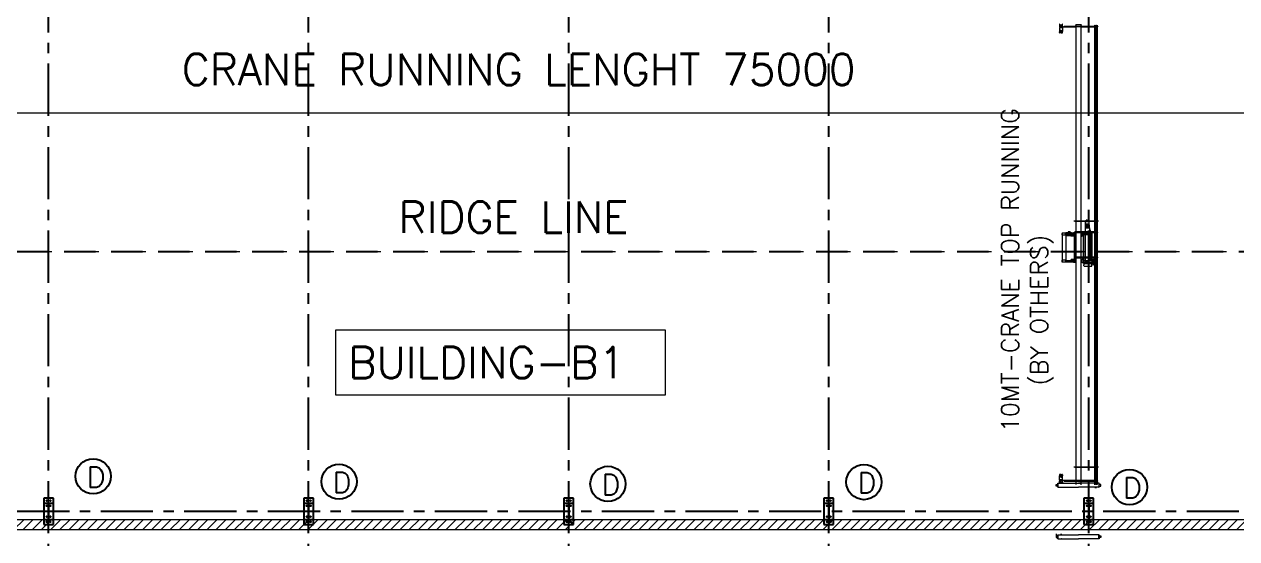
# Model space of a CAD drawing. Header units: millimetres. Extents: x 68421 to 1479662, y -51504 to 144751.
# Drawn here: x 1338764 to 1373736, y 49232 to 64082 of the extents above; entities that cross this region are included whole.
import ezdxf

# ---------------------------------------------------------------- set-up
doc = ezdxf.new("R2010")
doc.units = ezdxf.units.MM
doc.header["$LTSCALE"] = 0.35
doc.header["$MEASUREMENT"] = 0
for name, pattern in [('CENTER', [6884.562, 4302.852, -860.57, 860.57, -860.57]), ('CONTIN', [0, 0, 0]), ('DASHED', [1290.855, 860.57, -430.285]), ('HIDDEN', [9.525, 6.35, -3.175])]:
    doc.linetypes.add(name, pattern=pattern)
doc.layers.get('0').update_dxf_attribs({"linetype": 'CONTIN'})
for name, color, linetype in [('1', 7, 'CONTIN'), ('10', 10, 'CONTIN'), ('11', 7, 'CONTIN'), ('16', 7, 'CONTIN'), ('27', 1, 'CENTER')]:
    doc.layers.add(name, color=color, linetype=linetype)
doc.styles.add('S', font='simplex.shx')
doc.styles.add('SIMPLEX', font='simplex.shx', dxfattribs={"width": 0.8})

# ---------------------------------------------------------------- blocks, each defined once
blk = doc.blocks.new('FGFG')
at = {"color": 3, "linetype": 'HIDDEN', "lineweight": 0, "ltscale": 5}
for p, q in [((1233976, 53230), (1233976, 53163)), ((1233976, 53219), (1234059, 53219)), ((1233976, 53218), (1234059, 53218)), ((1234010, 53184), (1233976, 53184)), ((1233978, 53158), (1233977, 53158)), ((1233977, 53158), (1233977, 53153)), ((1234057, 53158), (1233978, 53158)), ((1234054, 53158), (1233981, 53158)), ((1234012, 53214), (1234022, 53214)), ((1234012, 53214), (1234012, 53187)), ((1234022, 53214), (1234022, 53187)), ((1234059, 53184), (1234025, 53184)), ((1234057, 53158), (1234058, 53158)), ((1234058, 53158), (1234058, 53153)), ((1234059, 53163), (1234059, 53230)), ((1234445, 53209), (1234445, 53230)), ((1234445, 53230), (1234597, 53230)), ((1234445, 53209), (1234445, 39943)), ((1234597, 53230), (1234597, 53209)), ((1234597, 39943), (1234597, 53209)), ((1234992, 39943), (1234992, 53212)), ((1234992, 53212), (1235007, 53212)), ((1235007, 53212), (1235007, 39943)), ((1235042, 39943), (1235042, 53212)), ((1235042, 53212), (1235058, 53212)), ((1235058, 53212), (1235058, 39943)), ((1233972, 53135), (1233972, 53022)), ((1233992, 53135), (1233972, 53135)), ((1234003, 53058), (1233972, 53058)), ((1234003, 53040), (1233972, 53040)), ((1234003, 53022), (1233972, 53022)), ((1233975, 52992), (1233972, 53022)), ((1233977, 53153), (1233978, 53153)), ((1234058, 53153), (1233978, 53153)), ((1233982, 53153), (1233980, 53135)), ((1234003, 52985), (1233982, 52985)), ((1234043, 53135), (1233992, 53135)), ((1234024, 53058), (1234003, 53058)), ((1234024, 53040), (1234003, 53040)), ((1234024, 53022), (1234003, 53022)), ((1234024, 52985), (1234003, 52985)), ((1234024, 53058), (1234062, 53058)), ((1234024, 53040), (1234062, 53040)), ((1234024, 53022), (1234062, 53022)), ((1234024, 52985), (1234053, 52985)), ((1234062, 53135), (1234043, 53135)), ((1234052, 53153), (1234055, 53135)), ((1234060, 52992), (1234062, 53022)), ((1234062, 53135), (1234062, 53022)), ((1234992, 53151), (1234597, 53151)), ((1234774, 47576), (1234742, 47576)), ((1234742, 47576), (1234742, 47561)), ((1234774, 47576), (1234806, 47576)), ((1234806, 47576), (1234806, 47561)), ((1234195, 47215), (1234171, 47215)), ((1234171, 47215), (1234171, 47136)), ((1234197, 47215), (1234195, 47215)), ((1234195, 47215), (1234195, 47136)), ((1234195, 47215), (1234195, 47215)), ((1234197, 47214), (1234197, 47215)), ((1234212, 47215), (1234197, 47215)), ((1234197, 47215), (1234197, 47215)), ((1234197, 47214), (1234197, 47137)), ((1234212, 47176), (1234212, 47215)), ((1234224, 47215), (1234212, 47215)), ((1234221, 47242), (1234221, 47238)), ((1234221, 47238), (1234222, 47219)), ((1234221, 47238), (1234223, 47238)), ((1234223, 47238), (1234251, 47238)), ((1234224, 47209), (1234224, 47215)), ((1234225, 47216), (1234266, 47216)), ((1234265, 47215), (1234225, 47215)), ((1234225, 47215), (1234225, 47209)), ((1234262, 47235), (1234241, 47235)), ((1234241, 47220), (1234262, 47220)), ((1234282, 47238), (1234251, 47238)), ((1234265, 47209), (1234265, 47215)), ((1234266, 47216), (1234278, 47216)), ((1234266, 47216), (1234266, 47211)), ((1234280, 47216), (1234278, 47216)), ((1234280, 47217), (1234280, 47211)), ((1234281, 47219), (1234282, 47238)), ((1234282, 47242), (1234282, 47238)), ((1235096, 47551), (1234389, 47551)), ((1235075, 47243), (1234408, 47243)), ((1234408, 47243), (1234408, 47222)), ((1234408, 47222), (1235075, 47222)), ((1234420, 47231), (1234420, 47207)), ((1234420, 47231), (1234421, 47231)), ((1234421, 47240), (1234421, 47231)), ((1234421, 47231), (1234421, 47120)), ((1234425, 47241), (1234422, 47241)), ((1234425, 47241), (1234425, 47240)), ((1234425, 47240), (1234425, 47179)), ((1234432, 47240), (1234425, 47240)), ((1234434, 47241), (1234432, 47241)), ((1234432, 47241), (1234432, 47240)), ((1234432, 47240), (1234432, 47179)), ((1234435, 47231), (1234435, 47240)), ((1234435, 47176), (1234435, 47231)), ((1234441, 47231), (1234435, 47231)), ((1234441, 47231), (1234443, 47216)), ((1234443, 47135), (1234443, 47216)), ((1234445, 47215), (1234444, 47215)), ((1234597, 47215), (1234599, 47215)), ((1234602, 47231), (1234600, 47216)), ((1234600, 47216), (1234600, 47135)), ((1234608, 47231), (1234602, 47231)), ((1234608, 47240), (1234608, 47231)), ((1234608, 47231), (1234608, 47120)), ((1234612, 47241), (1234609, 47241)), ((1234612, 47241), (1234612, 47240)), ((1234612, 47240), (1234612, 47179)), ((1234619, 47240), (1234612, 47240)), ((1234621, 47241), (1234619, 47241)), ((1234619, 47241), (1234619, 47240)), ((1234619, 47240), (1234619, 47179)), ((1234622, 47231), (1234622, 47240)), ((1234622, 47176), (1234622, 47231)), ((1234624, 47231), (1234622, 47231)), ((1234624, 47209), (1234624, 47231)), ((1234625, 47219), (1234625, 47209)), ((1234625, 47213), (1234643, 47213)), ((1234641, 47222), (1234628, 47222)), ((1234643, 47210), (1234643, 47221)), ((1234712, 47430), (1234712, 47404)), ((1234835, 47430), (1234712, 47430)), ((1234712, 47404), (1234712, 47404)), ((1234712, 47404), (1234712, 47402)), ((1234835, 47404), (1234712, 47404)), ((1234712, 47402), (1234712, 47364)), ((1234712, 47402), (1234713, 47402)), ((1234774, 47402), (1234712, 47402)), ((1234836, 47380), (1234712, 47380)), ((1234712, 47361), (1234712, 47239)), ((1234713, 47235), (1234712, 47204)), ((1234713, 47402), (1234774, 47402)), ((1234713, 47363), (1234719, 47363)), ((1234719, 47361), (1234713, 47361)), ((1234713, 47238), (1234719, 47238)), ((1234719, 47237), (1234714, 47237)), ((1234723, 47457), (1234717, 47457)), ((1234829, 47561), (1234719, 47561)), ((1234719, 47466), (1234719, 47561)), ((1234829, 47541), (1234719, 47541)), ((1234829, 47533), (1234719, 47533)), ((1234719, 47471), (1234829, 47471)), ((1234719, 47466), (1234829, 47466)), ((1234719, 47363), (1234721, 47363)), ((1234719, 47362), (1234719, 47361)), ((1234721, 47362), (1234719, 47362)), ((1234731, 47361), (1234719, 47361)), ((1234829, 47238), (1234719, 47238)), ((1234719, 47238), (1234719, 47237)), ((1234719, 47238), (1234829, 47238)), ((1234719, 47238), (1234719, 47238)), ((1234719, 47238), (1234721, 47238)), ((1234829, 47237), (1234719, 47237)), ((1234721, 47363), (1234721, 47362)), ((1234721, 47363), (1234827, 47363)), ((1234824, 47457), (1234723, 47457)), ((1234724, 47459), (1234724, 47457)), ((1234731, 47460), (1234725, 47460)), ((1234731, 47460), (1234731, 47463)), ((1234817, 47460), (1234731, 47460)), ((1234740, 47361), (1234731, 47361)), ((1234732, 47464), (1234739, 47466)), ((1234809, 47466), (1234739, 47466)), ((1234829, 47361), (1234740, 47361)), ((1234774, 47402), (1234834, 47402)), ((1234836, 47402), (1234774, 47402)), ((1234816, 47464), (1234809, 47466)), ((1234817, 47460), (1234817, 47463)), ((1234823, 47460), (1234817, 47460)), ((1234824, 47459), (1234824, 47457)), ((1234831, 47457), (1234824, 47457)), ((1234827, 47362), (1234827, 47363)), ((1234827, 47363), (1234829, 47363)), ((1234829, 47362), (1234827, 47362)), ((1234827, 47238), (1234829, 47238)), ((1234838, 47226), (1234827, 47226)), ((1234829, 47466), (1234829, 47561)), ((1234829, 47363), (1234835, 47363)), ((1234829, 47361), (1234829, 47362)), ((1234835, 47361), (1234829, 47361)), ((1234829, 47237), (1234829, 47238)), ((1234829, 47238), (1234829, 47238)), ((1234829, 47238), (1234835, 47238)), ((1234829, 47237), (1234829, 47232)), ((1234829, 47237), (1234829, 47237)), ((1234837, 47235), (1234829, 47235)), ((1234829, 47235), (1234829, 47232)), ((1234829, 47232), (1234829, 47220)), ((1234829, 47232), (1234829, 47232)), ((1234829, 47232), (1234829, 47220)), ((1234829, 47220), (1234829, 47218)), ((1234829, 47220), (1234829, 47220)), ((1234829, 47220), (1234829, 47204)), ((1234837, 47217), (1234829, 47218)), ((1234834, 47402), (1234835, 47402)), ((1234834, 47252), (1234875, 47252)), ((1234836, 47404), (1234835, 47430)), ((1234835, 47404), (1234836, 47404)), ((1234835, 47402), (1234835, 47404)), ((1234836, 47364), (1234836, 47402)), ((1234836, 47361), (1234836, 47282)), ((1234836, 47282), (1234836, 47267)), ((1234836, 47267), (1234836, 47239)), ((1234837, 47287), (1234837, 47235)), ((1234837, 47235), (1234837, 47218)), ((1234862, 47290), (1234840, 47290)), ((1234840, 47215), (1234862, 47215)), ((1234867, 47290), (1234862, 47290)), ((1234862, 47290), (1234862, 47215)), ((1234862, 47215), (1234867, 47215)), ((1235075, 47222), (1235075, 47243)), ((1234046, 47195), (1234045, 47194)), ((1234045, 47194), (1234045, 47157)), ((1234045, 47157), (1234046, 47157)), ((1234046, 47195), (1234046, 47157)), ((1234049, 47195), (1234046, 47195)), ((1234046, 47157), (1234049, 47157)), ((1234049, 47196), (1234050, 47196)), ((1234049, 47195), (1234049, 47196)), ((1234049, 47157), (1234049, 47195)), ((1234049, 47157), (1234049, 47195)), ((1234049, 47155), (1234049, 47157)), ((1234050, 47155), (1234049, 47155)), ((1234050, 47196), (1234050, 47195)), ((1234050, 47157), (1234050, 47195)), ((1234050, 47195), (1234053, 47195)), ((1234050, 47195), (1234050, 47176)), ((1234050, 47176), (1234050, 47157)), ((1234050, 47157), (1234053, 47157)), ((1234050, 47157), (1234050, 47155)), ((1234053, 47201), (1234053, 46419)), ((1234078, 47201), (1234053, 47201)), ((1234053, 47201), (1234053, 47195)), ((1234053, 47195), (1234053, 47157)), ((1234053, 47153), (1234149, 47153)), ((1234128, 47201), (1234078, 47201)), ((1234150, 47201), (1234128, 47201)), ((1234150, 47202), (1234149, 47197)), ((1234149, 47183), (1234149, 47197)), ((1234149, 47169), (1234149, 47183)), ((1234149, 47182), (1234149, 47176)), ((1234149, 47176), (1234149, 47169)), ((1234149, 47169), (1234149, 47154)), ((1234150, 47149), (1234149, 47154)), ((1234153, 47203), (1234151, 47203)), ((1234151, 47148), (1234153, 47148)), ((1234153, 47207), (1234153, 47203)), ((1234153, 47203), (1234153, 47176)), ((1234153, 47176), (1234153, 47148)), ((1234153, 47148), (1234153, 47145)), ((1234153, 47140), (1234153, 46419)), ((1234155, 47208), (1234155, 47211)), ((1234155, 47208), (1234155, 47143)), ((1234155, 47143), (1234155, 47140)), ((1234171, 47136), (1234195, 47136)), ((1234195, 47136), (1234197, 47136)), ((1234195, 47136), (1234195, 47136)), ((1234197, 47136), (1234197, 47137)), ((1234197, 47136), (1234212, 47136)), ((1234197, 47136), (1234197, 47136)), ((1234212, 47136), (1234212, 47176)), ((1234212, 47136), (1234224, 47136)), ((1234224, 47142), (1234224, 47209)), ((1234225, 47209), (1234224, 47209)), ((1234224, 47136), (1234224, 47142)), ((1234224, 47142), (1234225, 47142)), ((1234225, 47209), (1234225, 47209)), ((1234225, 47142), (1234225, 47209)), ((1234225, 47142), (1234225, 47136)), ((1234225, 47142), (1234225, 47142)), ((1234225, 47136), (1234265, 47136)), ((1234266, 47209), (1234265, 47209)), ((1234265, 47209), (1234265, 47209)), ((1234265, 47142), (1234265, 47209)), ((1234265, 47136), (1234265, 47142)), ((1234265, 47142), (1234265, 47142)), ((1234265, 47142), (1234266, 47142)), ((1234266, 47209), (1234266, 47211)), ((1234266, 47211), (1234266, 47211)), ((1234266, 47211), (1234280, 47211)), ((1234266, 47205), (1234266, 47209)), ((1234280, 47205), (1234266, 47205)), ((1234266, 47142), (1234266, 47205)), ((1234266, 47136), (1234266, 47142)), ((1234266, 47136), (1234278, 47136)), ((1234278, 47143), (1234278, 47205)), ((1234278, 47143), (1234278, 47136)), ((1234280, 47211), (1234280, 47208)), ((1234280, 47211), (1234280, 47211)), ((1234280, 47208), (1234280, 47205)), ((1234292, 47207), (1234289, 47207)), ((1234289, 47207), (1234289, 47145)), ((1234289, 47145), (1234292, 47145)), ((1234293, 47207), (1234292, 47207)), ((1234292, 47207), (1234292, 47145)), ((1234292, 47207), (1234292, 47207)), ((1234292, 47145), (1234293, 47145)), ((1234292, 47145), (1234292, 47145)), ((1234294, 47210), (1234294, 47207)), ((1234294, 47144), (1234294, 47141)), ((1234303, 47211), (1234295, 47211)), ((1234295, 47210), (1234295, 47141)), ((1234295, 47141), (1234303, 47140)), ((1234352, 47140), (1234301, 47140)), ((1234301, 47140), (1234301, 47132)), ((1234301, 47132), (1234352, 47132)), ((1234304, 47210), (1234304, 47210)), ((1234304, 47210), (1234304, 47141)), ((1234305, 47209), (1234304, 47209)), ((1234304, 47142), (1234305, 47142)), ((1234304, 47141), (1234304, 47141)), ((1234309, 47211), (1234305, 47211)), ((1234305, 47210), (1234305, 47209)), ((1234305, 47142), (1234305, 47209)), ((1234305, 47142), (1234305, 47141)), ((1234305, 47140), (1234309, 47140)), ((1234310, 47206), (1234310, 47210)), ((1234310, 47210), (1234310, 47206)), ((1234324, 47210), (1234310, 47210)), ((1234310, 47203), (1234310, 47206)), ((1234324, 47206), (1234310, 47206)), ((1234310, 47206), (1234310, 47206)), ((1234310, 47189), (1234310, 47203)), ((1234324, 47203), (1234310, 47203)), ((1234310, 47162), (1234310, 47189)), ((1234328, 47189), (1234310, 47189)), ((1234310, 47148), (1234310, 47162)), ((1234310, 47162), (1234328, 47162)), ((1234310, 47148), (1234324, 47148)), ((1234310, 47145), (1234310, 47148)), ((1234310, 47141), (1234310, 47145)), ((1234324, 47145), (1234310, 47145)), ((1234310, 47141), (1234310, 47145)), ((1234310, 47145), (1234310, 47145)), ((1234324, 47141), (1234310, 47141)), ((1234324, 47206), (1234324, 47210)), ((1234324, 47205), (1234324, 47206)), ((1234328, 47205), (1234324, 47205)), ((1234324, 47203), (1234324, 47205)), ((1234324, 47148), (1234324, 47146)), ((1234324, 47146), (1234328, 47146)), ((1234324, 47146), (1234324, 47145)), ((1234324, 47145), (1234324, 47141)), ((1234328, 47208), (1234328, 47205)), ((1234341, 47208), (1234328, 47208)), ((1234330, 47205), (1234328, 47205)), ((1234330, 47189), (1234328, 47189)), ((1234328, 47162), (1234330, 47162)), ((1234328, 47146), (1234328, 47143)), ((1234328, 47146), (1234330, 47146)), ((1234328, 47143), (1234341, 47143)), ((1234330, 47189), (1234330, 47205)), ((1234330, 47180), (1234330, 47189)), ((1234353, 47180), (1234330, 47180)), ((1234330, 47162), (1234330, 47172)), ((1234330, 47172), (1234353, 47172)), ((1234330, 47146), (1234330, 47162)), ((1234354, 47208), (1234341, 47208)), ((1234341, 47143), (1234354, 47143)), ((1234381, 47140), (1234352, 47140)), ((1234352, 47132), (1234393, 47132)), ((1234353, 47172), (1234353, 47180)), ((1234354, 47176), (1234354, 47208)), ((1234354, 47208), (1234354, 47208)), ((1234354, 47208), (1234354, 47208)), ((1234354, 47208), (1234356, 47208)), ((1234354, 47208), (1234354, 47176)), ((1234354, 47176), (1234354, 47143)), ((1234356, 47143), (1234354, 47143)), ((1234354, 47143), (1234354, 47143)), ((1234354, 47143), (1234354, 47143)), ((1234356, 47143), (1234356, 47208)), ((1234370, 47208), (1234356, 47208)), ((1234356, 47143), (1234370, 47143)), ((1234370, 47143), (1234370, 47208)), ((1234370, 47201), (1234371, 47201)), ((1234371, 47150), (1234370, 47150)), ((1234371, 47201), (1234371, 47193)), ((1234371, 47193), (1234373, 47193)), ((1234371, 47158), (1234371, 47193)), ((1234373, 47158), (1234371, 47158)), ((1234371, 47158), (1234371, 47150)), ((1234373, 47193), (1234373, 47193)), ((1234373, 47193), (1234373, 47186)), ((1234373, 47158), (1234373, 47193)), ((1234373, 47186), (1234373, 47186)), ((1234373, 47186), (1234374, 47185)), ((1234374, 47166), (1234373, 47165)), ((1234373, 47165), (1234373, 47165)), ((1234373, 47165), (1234373, 47158)), ((1234373, 47158), (1234373, 47158)), ((1234374, 47185), (1234375, 47185)), ((1234375, 47166), (1234374, 47166)), ((1234375, 47185), (1234375, 47185)), ((1234375, 47185), (1234376, 47185)), ((1234376, 47166), (1234375, 47166)), ((1234375, 47166), (1234375, 47166)), ((1234376, 47197), (1234376, 47195)), ((1234376, 47195), (1234376, 47157)), ((1234376, 47185), (1234376, 47185)), ((1234376, 47185), (1234376, 47166)), ((1234376, 47166), (1234376, 47166)), ((1234376, 47157), (1234376, 47155)), ((1234419, 47211), (1234381, 47211)), ((1234381, 47211), (1234381, 47202)), ((1234381, 47202), (1234381, 47200)), ((1234381, 47200), (1234381, 47176)), ((1234381, 47176), (1234381, 47152)), ((1234381, 47152), (1234381, 47149)), ((1234381, 47149), (1234381, 47140)), ((1234381, 47140), (1234416, 47140)), ((1234416, 47140), (1234381, 47140)), ((1234416, 47136), (1234393, 47136)), ((1234393, 47136), (1234393, 47132)), ((1234393, 47132), (1234393, 47093)), ((1234393, 47093), (1234393, 46659)), ((1234416, 47140), (1234419, 47140)), ((1234416, 47140), (1234416, 47136)), ((1234419, 47136), (1234416, 47136)), ((1234419, 47207), (1234419, 47211)), ((1234419, 47203), (1234419, 47207)), ((1234420, 47207), (1234419, 47207)), ((1234419, 47148), (1234419, 47203)), ((1234419, 47144), (1234419, 47148)), ((1234419, 47140), (1234419, 47144)), ((1234419, 47144), (1234420, 47144)), ((1234419, 47093), (1234419, 47136)), ((1234419, 47093), (1234419, 46659)), ((1234420, 47207), (1234420, 47204)), ((1234420, 47204), (1234420, 47176)), ((1234420, 47176), (1234420, 47147)), ((1234420, 47147), (1234420, 47144)), ((1234420, 47144), (1234420, 47120)), ((1234420, 47120), (1234421, 47120)), ((1234421, 47120), (1234421, 47112)), ((1234422, 47111), (1234425, 47111)), ((1234425, 47179), (1234425, 47172)), ((1234426, 47179), (1234425, 47179)), ((1234425, 47172), (1234432, 47172)), ((1234425, 47111), (1234425, 47172)), ((1234432, 47111), (1234425, 47111)), ((1234425, 47111), (1234425, 47111)), ((1234430, 47183), (1234426, 47183)), ((1234426, 47183), (1234426, 47181)), ((1234430, 47181), (1234426, 47181)), ((1234426, 47181), (1234426, 47181)), ((1234426, 47181), (1234426, 47179)), ((1234430, 47181), (1234430, 47183)), ((1234431, 47181), (1234430, 47181)), ((1234431, 47179), (1234431, 47181)), ((1234432, 47179), (1234431, 47179)), ((1234432, 47172), (1234432, 47179)), ((1234432, 47111), (1234432, 47172)), ((1234432, 47111), (1234434, 47111)), ((1234432, 47111), (1234432, 47111)), ((1234435, 47120), (1234435, 47176)), ((1234435, 47112), (1234435, 47120)), ((1234441, 47120), (1234435, 47120)), ((1234441, 47120), (1234443, 47135)), ((1234445, 47136), (1234444, 47136)), ((1234597, 47136), (1234599, 47136)), ((1234602, 47120), (1234600, 47135)), ((1234602, 47120), (1234608, 47120)), ((1234608, 47120), (1234608, 47112)), ((1234609, 47111), (1234612, 47111)), ((1234613, 47179), (1234612, 47179)), ((1234612, 47179), (1234612, 47172)), ((1234612, 47172), (1234619, 47172)), ((1234612, 47111), (1234612, 47172)), ((1234619, 47111), (1234612, 47111)), ((1234612, 47111), (1234612, 47111)), ((1234617, 47183), (1234613, 47183)), ((1234613, 47183), (1234613, 47181)), ((1234613, 47181), (1234613, 47179)), ((1234617, 47181), (1234613, 47181)), ((1234613, 47181), (1234613, 47181)), ((1234617, 47181), (1234617, 47183)), ((1234618, 47181), (1234617, 47181)), ((1234618, 47179), (1234618, 47181)), ((1234619, 47179), (1234618, 47179)), ((1234619, 47172), (1234619, 47179)), ((1234619, 47111), (1234619, 47172)), ((1234619, 47111), (1234621, 47111)), ((1234619, 47111), (1234619, 47111)), ((1234622, 47120), (1234622, 47176)), ((1234622, 47112), (1234622, 47120)), ((1234624, 47120), (1234622, 47120)), ((1234624, 47176), (1234624, 47209)), ((1234625, 47209), (1234624, 47209)), ((1234624, 47142), (1234624, 47176)), ((1234624, 47120), (1234624, 47142)), ((1234625, 47142), (1234624, 47142)), ((1234625, 47209), (1234625, 47206)), ((1234625, 47142), (1234625, 47146)), ((1234625, 47133), (1234625, 47142)), ((1234625, 47138), (1234643, 47138)), ((1234641, 47129), (1234628, 47130)), ((1234643, 47210), (1234660, 47209)), ((1234643, 47142), (1234660, 47142)), ((1234643, 47142), (1234643, 47130)), ((1234663, 47176), (1234663, 47206)), ((1234663, 47176), (1234663, 47145)), ((1234666, 47189), (1234666, 47164)), ((1234666, 47164), (1234669, 47164)), ((1234669, 47164), (1234670, 47164)), ((1234670, 47164), (1234670, 46411)), ((1234670, 46411), (1234670, 47164)), ((1234670, 47164), (1234720, 47164)), ((1234671, 47194), (1234695, 47194)), ((1234693, 47204), (1234703, 47204)), ((1234774, 47204), (1234695, 47204)), ((1234695, 47204), (1234695, 47200)), ((1234695, 47200), (1234695, 47199)), ((1234695, 47199), (1234695, 47198)), ((1234695, 47198), (1234695, 47194)), ((1234695, 47194), (1234853, 47194)), ((1234703, 47204), (1234844, 47204)), ((1234720, 46411), (1234720, 47164)), ((1234720, 47164), (1234843, 47164)), ((1234774, 47204), (1234853, 47204)), ((1234842, 46411), (1234842, 47164)), ((1234843, 47164), (1234864, 47164)), ((1234844, 47204), (1234855, 47204)), ((1234853, 47204), (1234853, 47200)), ((1234853, 47200), (1234853, 47199)), ((1234853, 47199), (1234853, 47198)), ((1234853, 47198), (1234853, 47194)), ((1234853, 47194), (1234874, 47194)), ((1234864, 47164), (1234864, 46411)), ((1234864, 47164), (1234912, 47164)), ((1234900, 47194), (1234874, 47194)), ((1234909, 47194), (1234900, 47194)), ((1234912, 46411), (1234912, 47164)), ((1234912, 47164), (1234915, 47164)), ((1234915, 47164), (1234915, 47189)), ((1234393, 46659), (1234393, 46443)), ((1235075, 46516), (1234408, 46516)), ((1234408, 46516), (1234408, 46496)), ((1234419, 46439), (1234419, 46659)), ((1235075, 46496), (1235075, 46516)), ((1234046, 46419), (1234045, 46418)), ((1234045, 46418), (1234045, 46381)), ((1234045, 46381), (1234046, 46381)), ((1234046, 46419), (1234046, 46381)), ((1234049, 46419), (1234046, 46419)), ((1234046, 46381), (1234049, 46381)), ((1234050, 46421), (1234049, 46421)), ((1234049, 46421), (1234049, 46419)), ((1234049, 46381), (1234049, 46419)), ((1234049, 46419), (1234049, 46381)), ((1234049, 46381), (1234049, 46379)), ((1234049, 46379), (1234050, 46379)), ((1234050, 46419), (1234050, 46421)), ((1234050, 46381), (1234050, 46419)), ((1234050, 46419), (1234053, 46419)), ((1234050, 46400), (1234050, 46419)), ((1234050, 46381), (1234050, 46400)), ((1234050, 46381), (1234053, 46381)), ((1234050, 46379), (1234050, 46381)), ((1234153, 46423), (1234053, 46423)), ((1234053, 46419), (1234053, 46381)), ((1234053, 46381), (1234053, 46375)), ((1234053, 46375), (1234078, 46375)), ((1234078, 46375), (1234128, 46375)), ((1234128, 46375), (1234153, 46375)), ((1234153, 46419), (1234153, 46381)), ((1234156, 46419), (1234153, 46419)), ((1234153, 46419), (1234153, 46381)), ((1234153, 46381), (1234153, 46375)), ((1234156, 46381), (1234153, 46381)), ((1234157, 46421), (1234156, 46421)), ((1234156, 46421), (1234156, 46419)), ((1234156, 46419), (1234156, 46381)), ((1234156, 46381), (1234156, 46379)), ((1234156, 46379), (1234157, 46379)), ((1234157, 46419), (1234157, 46421)), ((1234157, 46419), (1234381, 46419)), ((1234157, 46400), (1234157, 46419)), ((1234157, 46381), (1234157, 46400)), ((1234157, 46381), (1234381, 46381)), ((1234157, 46379), (1234157, 46381)), ((1234301, 46443), (1234301, 46435)), ((1234352, 46443), (1234301, 46443)), ((1234301, 46435), (1234352, 46435)), ((1234393, 46443), (1234352, 46443)), ((1234352, 46435), (1234381, 46435)), ((1234381, 46435), (1234381, 46427)), ((1234381, 46435), (1234416, 46435)), ((1234381, 46427), (1234381, 46424)), ((1234381, 46424), (1234381, 46419)), ((1234381, 46419), (1234381, 46400)), ((1234381, 46400), (1234381, 46381)), ((1234381, 46381), (1234381, 46376)), ((1234381, 46376), (1234381, 46373)), ((1234381, 46373), (1234381, 46365)), ((1234381, 46365), (1234419, 46365)), ((1234393, 46443), (1234393, 46439)), ((1234393, 46439), (1234416, 46439)), ((1234408, 46496), (1235075, 46496)), ((1234416, 46439), (1234419, 46439)), ((1234416, 46435), (1234416, 46439)), ((1234416, 46435), (1234419, 46435)), ((1234419, 46431), (1234419, 46435)), ((1234419, 46428), (1234419, 46431)), ((1234434, 46431), (1234419, 46431)), ((1234419, 46372), (1234419, 46428)), ((1234419, 46368), (1234419, 46372)), ((1234434, 46369), (1234419, 46368)), ((1234419, 46365), (1234419, 46368)), ((1234422, 46427), (1234428, 46427)), ((1234422, 46372), (1234428, 46372)), ((1234431, 46425), (1234430, 46426)), ((1234430, 46373), (1234431, 46375)), ((1234434, 46423), (1234431, 46425)), ((1234431, 46375), (1234431, 46425)), ((1234431, 46375), (1234434, 46376)), ((1234434, 46453), (1234434, 46431)), ((1234434, 46453), (1234440, 46453)), ((1234434, 46431), (1234434, 46400)), ((1234434, 46369), (1234434, 46400)), ((1234434, 46347), (1234434, 46369)), ((1234434, 46347), (1234440, 46347)), ((1234442, 46451), (1234443, 46440)), ((1234442, 46348), (1234443, 46359)), ((1234444, 46440), (1234444, 46360)), ((1234444, 46440), (1234445, 46440)), ((1234444, 46360), (1234445, 46360)), ((1234599, 46440), (1234597, 46440)), ((1234599, 46360), (1234597, 46360)), ((1234599, 46360), (1234599, 46440)), ((1234602, 46451), (1234600, 46440)), ((1234602, 46348), (1234600, 46359)), ((1234610, 46453), (1234603, 46453)), ((1234610, 46347), (1234603, 46347)), ((1234610, 46453), (1234610, 46433)), ((1234610, 46433), (1234610, 46400)), ((1234625, 46433), (1234610, 46433)), ((1234613, 46425), (1234610, 46423)), ((1234610, 46367), (1234610, 46400)), ((1234613, 46375), (1234610, 46377)), ((1234610, 46347), (1234610, 46367)), ((1234625, 46366), (1234610, 46367)), ((1234615, 46426), (1234613, 46425)), ((1234615, 46374), (1234613, 46375)), ((1234616, 46427), (1234622, 46427)), ((1234622, 46373), (1234616, 46373)), ((1234625, 46443), (1234625, 46433)), ((1234625, 46433), (1234625, 46430)), ((1234625, 46366), (1234625, 46370)), ((1234625, 46357), (1234625, 46366)), ((1234641, 46446), (1234628, 46446)), ((1234641, 46353), (1234628, 46354)), ((1234643, 46434), (1234643, 46445)), ((1234643, 46434), (1234660, 46433)), ((1234643, 46366), (1234660, 46366)), ((1234643, 46366), (1234643, 46355)), ((1234663, 46400), (1234663, 46430)), ((1234663, 46369), (1234663, 46400)), ((1234669, 46411), (1234666, 46411)), ((1234666, 46411), (1234666, 46387)), ((1234668, 46343), (1234668, 46337)), ((1234668, 46337), (1234912, 46337)), ((1234670, 46411), (1234669, 46411)), ((1234706, 46411), (1234670, 46411)), ((1234910, 46345), (1234670, 46345)), ((1234670, 46337), (1234670, 46333)), ((1234671, 46381), (1234680, 46381)), ((1234671, 46331), (1234909, 46331)), ((1234672, 46377), (1234672, 46349)), ((1234672, 46349), (1234672, 46348)), ((1234672, 46348), (1234672, 46347)), ((1234672, 46330), (1234672, 46293)), ((1234674, 46261), (1234672, 46293)), ((1234678, 46379), (1234674, 46379)), ((1234678, 46379), (1234678, 46379)), ((1234678, 46379), (1234903, 46379)), ((1234680, 46381), (1234901, 46381)), ((1234706, 46411), (1234842, 46411)), ((1234864, 46411), (1234842, 46411)), ((1234911, 46411), (1234864, 46411)), ((1234901, 46381), (1234909, 46381)), ((1234903, 46379), (1234903, 46379)), ((1234906, 46379), (1234903, 46379)), ((1234907, 46261), (1234909, 46293)), ((1234909, 46349), (1234909, 46377)), ((1234909, 46349), (1234909, 46348)), ((1234909, 46348), (1234909, 46347)), ((1234909, 46293), (1234909, 46330)), ((1234910, 46337), (1234910, 46333)), ((1234912, 46411), (1234911, 46411)), ((1234915, 46411), (1234912, 46411)), ((1234912, 46337), (1234912, 46343)), ((1234915, 46387), (1234915, 46411)), ((1234915, 46390), (1234915, 46410)), ((1234915, 46410), (1234917, 46410)), ((1234917, 46390), (1234915, 46390)), ((1234917, 46410), (1234917, 46390)), ((1234917, 46407), (1234917, 46392)), ((1234935, 46407), (1234917, 46407)), ((1234917, 46392), (1234935, 46392)), ((1234935, 46423), (1234935, 46377)), ((1234955, 46423), (1234935, 46423)), ((1234935, 46377), (1234955, 46377)), ((1234952, 46453), (1234937, 46453)), ((1234937, 46453), (1234937, 46423)), ((1234937, 46377), (1234937, 46287)), ((1234937, 46287), (1234952, 46302)), ((1234937, 46287), (1234952, 46302)), ((1235028, 46287), (1234937, 46287)), ((1234952, 46423), (1234952, 46453)), ((1234952, 46302), (1234952, 46377)), ((1234952, 46302), (1235028, 46302)), ((1234955, 46377), (1234955, 46423)), ((1234971, 46407), (1234955, 46407)), ((1234955, 46392), (1234971, 46392)), ((1234971, 46392), (1234971, 46407)), ((1235028, 46302), (1235028, 46287)), ((1233975, 40230), (1233972, 40199)), ((1234003, 40237), (1233982, 40237)), ((1234024, 40237), (1234003, 40237)), ((1234024, 40237), (1234053, 40237)), ((1234060, 40230), (1234062, 40199)), ((1235096, 40449), (1234389, 40449)), ((1233875, 39954), (1233925, 39954)), ((1233875, 39904), (1233875, 39954)), ((1233925, 39904), (1233875, 39904)), ((1233925, 39985), (1233929, 39985)), ((1233925, 39874), (1233925, 39985)), ((1233929, 39874), (1233925, 39874)), ((1233929, 39985), (1234521, 39985)), ((1233929, 39985), (1233929, 39874)), ((1233929, 39874), (1234521, 39874)), ((1233972, 40086), (1233972, 40199)), ((1234003, 40199), (1233972, 40199)), ((1234003, 40182), (1233972, 40182)), ((1234003, 40164), (1233972, 40164)), ((1233992, 40086), (1233972, 40086)), ((1233976, 39992), (1233976, 40059)), ((1234010, 40038), (1233976, 40038)), ((1233976, 40004), (1234059, 40004)), ((1233976, 40002), (1234059, 40002)), ((1233977, 40064), (1233977, 40069)), ((1233977, 40069), (1233978, 40069)), ((1233978, 40064), (1233977, 40064)), ((1234058, 40069), (1233978, 40069)), ((1234057, 40064), (1233978, 40064)), ((1233982, 40069), (1233980, 40086)), ((1234054, 40064), (1233981, 40064)), ((1233981, 39987), (1234054, 39987)), ((1233990, 39866), (1233990, 39874)), ((1234043, 40086), (1233992, 40086)), ((1233995, 39985), (1233995, 39987)), ((1233995, 39985), (1234030, 39985)), ((1234024, 40199), (1234003, 40199)), ((1234024, 40182), (1234003, 40182)), ((1234024, 40164), (1234003, 40164)), ((1234012, 40008), (1234012, 40035)), ((1234012, 40008), (1234022, 40008)), ((1234022, 40008), (1234022, 40035)), ((1234024, 40199), (1234062, 40199)), ((1234024, 40182), (1234062, 40182)), ((1234024, 40164), (1234062, 40164)), ((1234059, 40038), (1234025, 40038)), ((1234040, 39985), (1234030, 39985)), ((1234040, 39985), (1234040, 39987)), ((1234062, 40086), (1234043, 40086)), ((1234045, 39874), (1234045, 39866)), ((1234052, 40069), (1234055, 40086)), ((1234057, 40064), (1234058, 40064)), ((1234058, 40064), (1234058, 40069)), ((1234059, 40059), (1234059, 39992)), ((1234062, 40086), (1234062, 40199)), ((1234445, 39992), (1234597, 39992)), ((1235113, 39985), (1234521, 39985)), ((1235113, 39874), (1234521, 39874)), ((1234992, 40070), (1234597, 40070)), ((1234992, 40010), (1235007, 40010)), ((1234997, 39874), (1234997, 39866)), ((1235042, 40010), (1235058, 40010)), ((1235052, 39866), (1235052, 39874)), ((1235117, 39985), (1235113, 39985)), ((1235113, 39985), (1235113, 39874)), ((1235113, 39874), (1235117, 39874)), ((1235117, 39874), (1235117, 39985)), ((1235167, 39954), (1235117, 39954)), ((1235117, 39904), (1235167, 39904)), ((1235167, 39904), (1235167, 39954)), ((1234045, 39866), (1233990, 39866)), ((1234997, 39866), (1235052, 39866)), ((1233875, 38528), (1233875, 38478)), ((1233925, 38498), (1233925, 38387)), ((1233929, 38498), (1233925, 38498)), ((1233929, 38498), (1234521, 38498)), ((1233929, 38387), (1233929, 38498)), ((1234045, 38505), (1233990, 38505)), ((1233990, 38505), (1233990, 38498)), ((1234045, 38498), (1234045, 38505)), ((1235113, 38498), (1234521, 38498)), ((1234997, 38505), (1235052, 38505)), ((1234997, 38498), (1234997, 38505)), ((1235052, 38505), (1235052, 38498)), ((1235113, 38498), (1235117, 38498)), ((1235113, 38387), (1235113, 38498)), ((1235117, 38498), (1235117, 38387)), ((1233925, 38468), (1233875, 38468)), ((1233875, 38468), (1233875, 38417)), ((1233875, 38417), (1233925, 38417)), ((1233925, 38387), (1233929, 38387)), ((1233929, 38387), (1234521, 38387)), ((1233981, 38385), (1234054, 38385)), ((1233995, 38387), (1234030, 38387)), ((1233995, 38387), (1233995, 38385)), ((1234040, 38387), (1234030, 38387)), ((1234040, 38387), (1234040, 38385)), ((1235113, 38387), (1234521, 38387)), ((1235117, 38387), (1235113, 38387)), ((1235117, 38468), (1235167, 38468)), ((1235167, 38417), (1235117, 38417)), ((1235167, 38468), (1235167, 38417))]:
    blk.add_line(p, q, dxfattribs=at)
for points in [[(1234108, 53177), (1235075, 53177), (1235075, 53156), (1234108, 53156)], [(1234408, 47561), (1235075, 47561), (1235075, 47541), (1234408, 47541)], [(1234408, 40459), (1235075, 40459), (1235075, 40439), (1234408, 40439)], [(1234108, 40045), (1235075, 40045), (1235075, 40065), (1234108, 40065)]]:
    blk.add_lwpolyline(points, close=True, dxfattribs=at)
for points in [[(1234445, 53151), (1234052, 53151)], [(1235042, 53151), (1235007, 53151)], [(1234445, 40070), (1234052, 40070)], [(1235042, 40070), (1235007, 40070)]]:
    blk.add_lwpolyline(points, dxfattribs=at)
for centre, radius, start, end in [((1233981, 53230), 5.04, 90, 180), ((1233981, 53163), 5.04, 180, 270), ((1234010, 53187), 2.52, 270, 0), ((1234025, 53187), 2.52, 180, 270), ((1234054, 53230), 5.04, 0, 90), ((1234054, 53163), 5.04, 270, 0), ((1233982, 52992), 7.56, 183.8141, 270), ((1234053, 52992), 7.56, 270, 356.1859), ((1234157, 47211), 2.01, 101.5953, 180), ((1234187, 47065), 151, 95.9311, 101.5961), ((1234224, 47242), 3.02, 93.8992, 180), ((1234225, 47219), 3.02, 180.9999, 270), ((1234251, 46843), 403, 92.7226, 93.8997), ((1234251, 46843), 403, 87.2774, 92.7226), ((1234241, 47228), 7.56, 90, 270), ((1234262, 47228), 7.56, 270, 90), ((1234251, 46843), 403, 86.1003, 87.2774), ((1234279, 47242), 3.02, 0, 86.0999), ((1234278, 47219), 3.02, 309.6403, 359.0001), ((1234280, 47217), 0.252, 129.6442, 179.003), ((1234422, 47240), 1.01, 90, 180), ((1234434, 47240), 1.01, 0, 90), ((1234444, 47216), 1.01, 188.0491, 274.0042), ((1234599, 47216), 1.01, 265.9958, 351.9509), ((1234609, 47240), 1.01, 90, 180), ((1234621, 47240), 1.01, 0, 90), ((1234628, 47219), 3.02, 91.995, 180), ((1234641, 47221), 1.51, 44.9325, 92.0045), ((1234641, 47221), 1.51, 27.5984, 44.9325), ((1234643, 47222), 1.51, 224.7163, 254.7113), ((1234964, 47416), 252, 171.0111, 176.7901), ((1234713, 47364), 0.806, 180.5014, 270), ((1234713, 47361), 0.806, 90, 180), ((1234713, 47239), 0.806, 180, 270), ((1234714, 47235), 1.26, 90, 178.0061), ((1234717, 47455), 2.01, 90, 171.011), ((1234723, 47457), 0.504, 270, 357.0005), ((1234725, 47459), 1.26, 90, 177.0008), ((1234732, 47463), 0.806, 100.5297, 176.0004), ((1234739, 47465), 0.806, 90, 100.5297), ((1234809, 47465), 0.806, 79.4697, 90), ((1234816, 47463), 0.806, 3.9996, 79.4703), ((1234823, 47459), 1.26, 2.9992, 90), ((1234824, 47457), 0.503, 183.0053, 270), ((1234831, 47455), 2.02, 8.989, 90), ((1234584, 47416), 252, 3.2099, 8.9889), ((1234835, 47364), 0.806, 270, 359.4987), ((1234835, 47361), 0.806, 0, 90), ((1234835, 47239), 0.806, 270, 0), ((1234840, 47287), 3.02, 91.0027, 180), ((1234840, 47218), 3.02, 180, 192.2299), ((1234840, 47218), 3.02, 192.2299, 268.9973), ((1234867, 47287), 3.02, 6.1328, 88.9973), ((1234867, 47218), 3.02, 271.0027, 353.8672), ((1234545, 47252), 327, 353.8656, 6.1344), ((1234149, 47182), 0.806, 112.0248, 180), ((1234149, 47169), 0.806, 180, 247.9752), ((1234151, 47202), 0.806, 93.9996, 170.0014), ((1234151, 47149), 0.806, 189.9986, 266.0004), ((1234154, 47207), 0.806, 97.181, 180), ((1234154, 47145), 0.806, 180, 270), ((1234154, 47208), 0.806, 270, 0), ((1234154, 47143), 0.806, 0, 82.8195), ((1234157, 47140), 2.01, 180, 258.4047), ((1234187, 47287), 151, 258.4039, 264.0689), ((1234261, 47283), 141, 276.8523, 281.5379), ((1234261, 47068), 141, 78.4621, 82.3226), ((1234293, 47208), 1.01, 272.0001, 345.7442), ((1234293, 47144), 1.01, 14.2558, 87.9999), ((1234295, 47210), 1.01, 92, 165.7442), ((1234295, 47142), 1.01, 194.2558, 268), ((1234303, 47210), 0.504, 0, 92), ((1234303, 47141), 0.504, 268, 0), ((1234304, 47210), 0.504, 180, 270), ((1234304, 47141), 0.504, 90, 180), ((1234305, 47210), 0.806, 90, 180), ((1234305, 47141), 0.806, 180, 270), ((1234309, 47210), 0.806, 0, 90), ((1234309, 47141), 0.806, 270, 0), ((1234379, 47197), 3.02, 107.348, 180), ((1234379, 47155), 3.02, 180, 252.6431), ((1234378, 47202), 3.02, 272.0079, 0), ((1234378, 47149), 3.02, 0, 87.9941), ((1234422, 47206), 3.02, 180, 228.0412), ((1234422, 47145), 3.02, 131.9397, 180), ((1234422, 47112), 1.01, 180, 270), ((1234434, 47112), 1.01, 270, 0), ((1234444, 47135), 1.01, 85.9858, 172.0077), ((1234599, 47135), 1.01, 7.9923, 94.0142), ((1234609, 47112), 1.01, 180, 270), ((1234621, 47112), 1.01, 270, 0), ((1234622, 47206), 3.02, 305.3766, 0), ((1234622, 47146), 3.02, 0, 54.6411), ((1234628, 47133), 3.02, 180, 268.0037), ((1234641, 47131), 1.51, 267.9941, 315.1755), ((1234643, 47129), 1.51, 105.2501, 135.2026), ((1234641, 47131), 1.51, 315.1755, 332.4612), ((1234660, 47206), 3.02, 0, 88.005), ((1234660, 47145), 3.02, 271.9963, 0), ((1234671, 47189), 5.54, 90, 180), ((1234909, 47189), 5.54, 0, 90), ((1234422, 46430), 3.02, 180, 267.9942), ((1234422, 46369), 3.02, 92.0059, 180), ((1234428, 46424), 3.02, 45.027, 87.9942), ((1234428, 46375), 3.02, 272.0059, 314.973), ((1234440, 46451), 1.51, 7.981, 90), ((1234440, 46348), 1.51, 270, 352.0266), ((1234444, 46441), 1.01, 188.0037, 274.014), ((1234444, 46359), 1.01, 85.9858, 172.0077), ((1234599, 46441), 1.01, 265.986, 351.9963), ((1234599, 46359), 1.01, 7.9923, 94.0142), ((1234603, 46451), 1.51, 90, 171.9966), ((1234603, 46348), 1.51, 187.992, 270), ((1234616, 46425), 1.51, 92.1013, 115.4642), ((1234616, 46425), 1.51, 115.4642, 134.973), ((1234616, 46375), 1.51, 225.027, 244.5367), ((1234616, 46375), 1.51, 244.5367, 267.8987), ((1234622, 46430), 3.02, 272.0058, 0), ((1234622, 46370), 3.02, 0, 87.9941), ((1234628, 46443), 3.02, 91.9962, 180), ((1234628, 46357), 3.02, 180, 268.0037), ((1234641, 46445), 1.51, 44.8163, 92.0057), ((1234641, 46355), 1.51, 267.9941, 315.1755), ((1234643, 46447), 1.51, 207.532, 224.7961), ((1234643, 46447), 1.51, 224.7961, 254.7519), ((1234643, 46353), 1.51, 105.2501, 135.1891), ((1234641, 46355), 1.51, 315.1755, 332.4612), ((1234660, 46430), 3.02, 0, 88.0038), ((1234660, 46369), 3.02, 271.9963, 0), ((1234671, 46387), 5.54, 180, 270), ((1234670, 46343), 2.14, 118.6986, 163.8792), ((1234670, 46343), 2.14, 163.8792, 180), ((1234670, 46343), 2.14, 90, 118.6986), ((1234670, 46347), 1.51, 270, 0), ((1234673, 46333), 2.39, 180, 232.1599), ((1234670, 46330), 1.51, 0, 52.1903), ((1234674, 46377), 2.64, 90, 180), ((1234681, 46262), 7.68, 181.7285, 268.4105), ((1234680, 46379), 1.89, 90, 180), ((1234790, 50182), 3929, 268.41, 271.59), ((1234899, 46262), 7.68, 271.5898, 358.2715), ((1234901, 46379), 1.89, 0, 90), ((1234906, 46377), 2.64, 0, 90), ((1234909, 46387), 5.54, 270, 0), ((1234910, 46347), 1.51, 180, 270), ((1234908, 46333), 2.14, 305.932, 0), ((1234910, 46330), 1.51, 125.8985, 180), ((1234910, 46343), 2.14, 61.3014, 90), ((1234910, 46343), 2.14, 16.1208, 61.3014), ((1234910, 46343), 2.14, 0, 16.1208), ((1233982, 40230), 7.56, 90, 176.1859), ((1234053, 40230), 7.56, 3.8141, 90), ((1233981, 40059), 5.04, 90, 180), ((1233981, 39992), 5.04, 180, 270), ((1234010, 40035), 2.52, 0, 90), ((1234025, 40035), 2.52, 90, 180), ((1234054, 40059), 5.04, 0, 90), ((1234054, 39992), 5.04, 270, 0)]:
    blk.add_arc(centre, radius, start, end, dxfattribs=at)
at = {"color": 7, "linetype": 'ByBlock', "lineweight": 0, "insert": (1233800, 38199), "char_height": 500, "width": 32663.53, "attachment_point": 7, "rotation": 90, "style": 'S'}
blk.add_mtext('\\pxi6.53925,ql;\\A1;10MT-CRANE TOP RUNNING \\P\\pi9.21775;(BY OTHERS)', dxfattribs=at)
blk = doc.blocks.new('WCOL')
for p, q in [((-448.874, 875.304), (448.874, 875.304)), ((0, 875.304), (0, 0)), ((-448.874, 0), (448.874, 0))]:
    blk.add_line(p, q)
blk = doc.blocks.new('BOLT_0')
at = {"layer": '1'}
blk.add_circle((0, 0), 25.4, dxfattribs=at)

msp = doc.modelspace()

# ---------------------------------------------------------------- hatches: boundary and pattern name
at = {"linetype": 'Continuous', "lineweight": 5}
h = msp.add_hatch(dxfattribs=at)
h.set_pattern_fill('ANSI31', color=1, scale=1500)
edge = h.paths.add_edge_path()
edge.add_line((1391966.65353, -19974.11361), (1406966.65353, -19974.11361))
h.paths.add_polyline_path([(1316966.65353, 35025.88639), (1316966.65353, 80025.88639), (1406966.65353, 80025.88639), (1406966.65353, -19974.11361), (1391966.65353, -19974.11361), (1391966.65353, 35025.88639)])
h.paths.add_polyline_path([(1406736.65353, -19744.11361), (1392196.65353, -19744.11361), (1392196.65353, 35255.88639), (1317196.65353, 35255.88639), (1317196.65353, 79795.88639), (1406736.65353, 79795.88639)], flags=16)
h.paths.add_polyline_path([(1317196.65353, 49790.88339), (1391966.65353, 49790.88339), (1391966.65353, 49490.88339), (1317196.65353, 49490.88339)], flags=0)
h.paths.add_polyline_path([(1317196.65353, 64790.88339), (1391966.65353, 64790.88339), (1391966.65353, 64490.88339), (1317196.65353, 64490.88339)], flags=0)
h = msp.add_hatch(dxfattribs=at)
h.set_pattern_fill('ANSI31', color=1, scale=1500)
h.paths.add_polyline_path([(1317196.65353, 64790.88339), (1391966.65353, 64790.88339), (1391966.65353, 64490.88339), (1317196.65353, 64490.88339)])
h.paths.add_polyline_path([(1317196.65353, 49790.88339), (1391966.65353, 49790.88339), (1391966.65353, 49490.88339), (1317196.65353, 49490.88339)])

# ---------------------------------------------------------------- linework, layer by layer
at = {"color": 4, "linetype": 'Continuous', "lineweight": 5}
msp.add_line((1318229.70683, 61523.22779), (1391966.65353, 61523.22779), dxfattribs=at)
at = {"color": 5, "linetype": 'DASHED', "lineweight": 5, "ltscale": 3}
msp.add_line((1316966.65353, 57525.88639), (1391966.65353, 57525.88639), dxfattribs=at)
at = {"linetype": 'Continuous', "lineweight": 5}
for points in [[(1347750.82548, 55257.98739), (1357245.82548, 55257.98739), (1357245.82548, 53372.98739), (1347750.82548, 53372.98739)], [(1317196.65353, 49790.88339), (1391966.65353, 49790.88339), (1391966.65353, 49490.88339), (1317196.65353, 49490.88339)]]:
    msp.add_lwpolyline(points, close=True, dxfattribs=at)
at = {"layer": '10'}
for p, q in [((1339329.15353, 50405.88643), (1339329.15353, 49643.88643)), ((1339604.15453, 50405.88643), (1339329.15353, 50405.88643)), ((1339604.15453, 49643.88643), (1339604.15453, 50405.88643)), ((1346829.15353, 50405.88643), (1346829.15353, 49643.88643)), ((1347104.15453, 50405.88643), (1346829.15353, 50405.88643)), ((1347104.15453, 49643.88643), (1347104.15453, 50405.88643)), ((1354329.15353, 50405.88643), (1354329.15353, 49643.88643)), ((1354604.15453, 50405.88643), (1354329.15353, 50405.88643)), ((1354604.15453, 49643.88643), (1354604.15453, 50405.88643)), ((1361829.15753, 50405.88643), (1361829.15753, 49643.88643)), ((1362104.15853, 50405.88643), (1361829.15753, 50405.88643)), ((1362104.15853, 49643.88643), (1362104.15853, 50405.88643)), ((1369329.15353, 50405.88643), (1369329.15353, 49643.88643)), ((1369604.15453, 50405.88643), (1369329.15353, 50405.88643)), ((1369604.15453, 49643.88643), (1369604.15453, 50405.88643)), ((1339329.15353, 49643.88643), (1339604.15453, 49643.88643)), ((1346829.15353, 49643.88643), (1347104.15453, 49643.88643)), ((1354329.15353, 49643.88643), (1354604.15453, 49643.88643)), ((1361829.15753, 49643.88643), (1362104.15853, 49643.88643)), ((1369329.15353, 49643.88643), (1369604.15453, 49643.88643))]:
    msp.add_line(p, q, dxfattribs=at)
at = {"layer": '16'}
for centre in [(1340751.61807, 51033.48019), (1347843.31172, 50879.86767), (1355599.78318, 50814.13486), (1362983.13473, 50869.01851), (1370643.1462, 50723.3432)]:
    msp.add_circle(centre, 509.21531, dxfattribs=at)
at = {"layer": '27', "color": 251}
for p, q in [((1339466.65353, 34932.37139), (1339466.65353, 80119.40239)), ((1346966.65353, 34932.37139), (1346966.65353, 80119.40239)), ((1354466.65353, 34932.37139), (1354466.65353, 80119.40239)), ((1361966.65753, 34932.37139), (1361966.65753, 80119.40239)), ((1316873.13853, 50025.88639), (1406966.65353, 50025.88639))]:
    msp.add_line(p, q, dxfattribs=at)
at = {"layer": '27'}
msp.add_line((1369466.65353, 34932.37139), (1369466.65353, 80119.40239), dxfattribs=at)
at = {"layer": '27', "color": 5, "linetype": 'DASHED', "ltscale": 3}
msp.add_line((1316873.13853, 57525.88639), (1406966.65353, 57525.88639), dxfattribs=at)

# ---------------------------------------------------------------- block references
at = {"linetype": 'Continuous', "lineweight": 5}
msp.add_blockref('FGFG', (134649.65353, 10846.98639), dxfattribs=at)
at = {"layer": '10'}
for name, p, xscale, yscale, zscale in [('WCOL', (1339466.65353, 49789.88643), 0.3007526, 0.53924112, 0.53924112), ('BOLT_0', (1339416.65353, 50330.88643), 0.47244096, 0.47244096, 0.47244096), ('BOLT_0', (1339416.65353, 50180.88643), 0.47244096, 0.47244096, 0.47244096), ('BOLT_0', (1339516.65453, 50330.88643), 0.47244096, 0.47244096, 0.47244096), ('BOLT_0', (1339516.65453, 50180.88643), 0.47244096, 0.47244096, 0.47244096), ('WCOL', (1346966.65353, 49789.88643), 0.3007526, 0.53924112, 0.53924112), ('BOLT_0', (1346916.65353, 50330.88643), 0.47244096, 0.47244096, 0.47244096), ('BOLT_0', (1346916.65353, 50180.88643), 0.47244096, 0.47244096, 0.47244096), ('BOLT_0', (1347016.65453, 50330.88643), 0.47244096, 0.47244096, 0.47244096), ('BOLT_0', (1347016.65453, 50180.88643), 0.47244096, 0.47244096, 0.47244096), ('WCOL', (1354466.65353, 49789.88643), 0.3007526, 0.53924112, 0.53924112), ('BOLT_0', (1354416.65353, 50330.88643), 0.47244096, 0.47244096, 0.47244096), ('BOLT_0', (1354416.65353, 50180.88643), 0.47244096, 0.47244096, 0.47244096), ('BOLT_0', (1354516.65453, 50330.88643), 0.47244096, 0.47244096, 0.47244096), ('BOLT_0', (1354516.65453, 50180.88643), 0.47244096, 0.47244096, 0.47244096), ('WCOL', (1361966.65753, 49789.88643), 0.3007526, 0.53924112, 0.53924112), ('BOLT_0', (1361916.65753, 50330.88643), 0.47244096, 0.47244096, 0.47244096), ('BOLT_0', (1361916.65753, 50180.88643), 0.47244096, 0.47244096, 0.47244096), ('BOLT_0', (1362016.65853, 50330.88643), 0.47244096, 0.47244096, 0.47244096), ('BOLT_0', (1362016.65853, 50180.88643), 0.47244096, 0.47244096, 0.47244096), ('WCOL', (1369466.65353, 49789.88643), 0.3007526, 0.53924112, 0.53924112), ('BOLT_0', (1369416.65353, 50330.88643), 0.47244096, 0.47244096, 0.47244096), ('BOLT_0', (1369416.65353, 50180.88643), 0.47244096, 0.47244096, 0.47244096), ('BOLT_0', (1369516.65453, 50330.88643), 0.47244096, 0.47244096, 0.47244096), ('BOLT_0', (1369516.65453, 50180.88643), 0.47244096, 0.47244096, 0.47244096), ('BOLT_0', (1339416.65353, 49868.88643), 0.47244096, 0.47244096, 0.47244096), ('BOLT_0', (1339416.65353, 49718.88643), 0.47244096, 0.47244096, 0.47244096), ('BOLT_0', (1339516.65453, 49868.88643), 0.47244096, 0.47244096, 0.47244096), ('BOLT_0', (1339516.65453, 49718.88643), 0.47244096, 0.47244096, 0.47244096), ('BOLT_0', (1346916.65353, 49868.88643), 0.47244096, 0.47244096, 0.47244096), ('BOLT_0', (1346916.65353, 49718.88643), 0.47244096, 0.47244096, 0.47244096), ('BOLT_0', (1347016.65453, 49868.88643), 0.47244096, 0.47244096, 0.47244096), ('BOLT_0', (1347016.65453, 49718.88643), 0.47244096, 0.47244096, 0.47244096), ('BOLT_0', (1354416.65353, 49868.88643), 0.47244096, 0.47244096, 0.47244096), ('BOLT_0', (1354416.65353, 49718.88643), 0.47244096, 0.47244096, 0.47244096), ('BOLT_0', (1354516.65453, 49868.88643), 0.47244096, 0.47244096, 0.47244096), ('BOLT_0', (1354516.65453, 49718.88643), 0.47244096, 0.47244096, 0.47244096), ('BOLT_0', (1361916.65753, 49868.88643), 0.47244096, 0.47244096, 0.47244096), ('BOLT_0', (1361916.65753, 49718.88643), 0.47244096, 0.47244096, 0.47244096), ('BOLT_0', (1362016.65853, 49868.88643), 0.47244096, 0.47244096, 0.47244096), ('BOLT_0', (1362016.65853, 49718.88643), 0.47244096, 0.47244096, 0.47244096), ('BOLT_0', (1369416.65353, 49868.88643), 0.47244096, 0.47244096, 0.47244096), ('BOLT_0', (1369416.65353, 49718.88643), 0.47244096, 0.47244096, 0.47244096), ('BOLT_0', (1369516.65453, 49868.88643), 0.47244096, 0.47244096, 0.47244096), ('BOLT_0', (1369516.65453, 49718.88643), 0.47244096, 0.47244096, 0.47244096)]:
    msp.add_blockref(name, p, dxfattribs=dict(at, xscale=xscale, yscale=yscale, zscale=zscale))

# ---------------------------------------------------------------- texts
at = {"color": 4, "linetype": 'Continuous', "lineweight": 5, "style": 'SIMPLEX'}
msp.add_text('CRANE RUNNING LENGHT 75000', height=900, dxfattribs=at).set_placement((1343304.55283, 62326.89819))
at = {"layer": '11', "style": 'SIMPLEX'}
for s, p in [('RIDGE LINE', (1349560.55153, 58061.98739)), ('BUILDING-B1', (1348109.82548, 53866.98739))]:
    msp.add_text(s, height=900, dxfattribs=at).set_placement(p)
at = {"layer": '16', "style": 'SIMPLEX'}
for p in [(1340564.58707, 50711.36483), (1347656.28072, 50557.75231), (1355412.75218, 50492.0195), (1362796.10373, 50546.90315), (1370456.1152, 50401.22784)]:
    msp.add_text('D', height=600, dxfattribs=at).set_placement(p)

doc.saveas('drawing.dxf')
